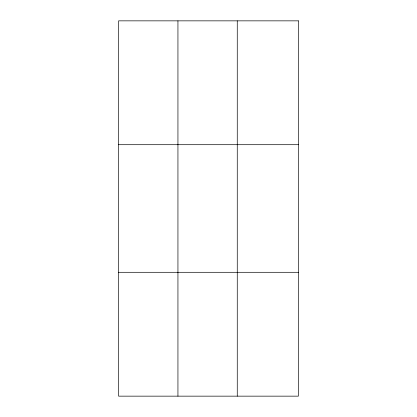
<?xml version="1.0" encoding="UTF-8"?>
<svg xmlns="http://www.w3.org/2000/svg" width="417" height="417" viewBox="0 0 417 417"><rect width="100%" height="100%" fill="white"/><g stroke="black" fill="none" stroke-linecap="round" stroke-linejoin="round"><path stroke-width="0.63" d="M177.939 20.85L177.939 396.15M237.263 20.85L237.263 396.15M118.61 144.699L298.39 144.699M118.61 272.301L298.39 272.301M298.39 20.85L298.39 396.15L118.61 396.15L118.61 20.85L298.39 20.85"/></g></svg>
